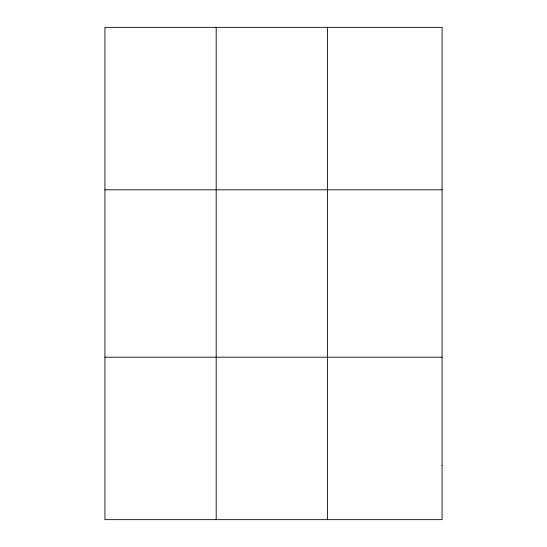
<?xml version="1.0" encoding="UTF-8"?>
<svg xmlns="http://www.w3.org/2000/svg" width="547" height="547" viewBox="0 0 547 547"><rect width="100%" height="100%" fill="white"/><g stroke="black" fill="none" stroke-linecap="round" stroke-linejoin="round"><path stroke-width="0.82" d="M216.188 519.65L216.188 27.35M327.441 519.65L327.441 27.35M104.928 189.809L442.072 189.809M104.928 357.191L442.072 357.191M442.072 465.497L442.072 519.65L104.928 519.65L104.928 27.35L442.072 27.35L442.072 465.497"/></g></svg>
